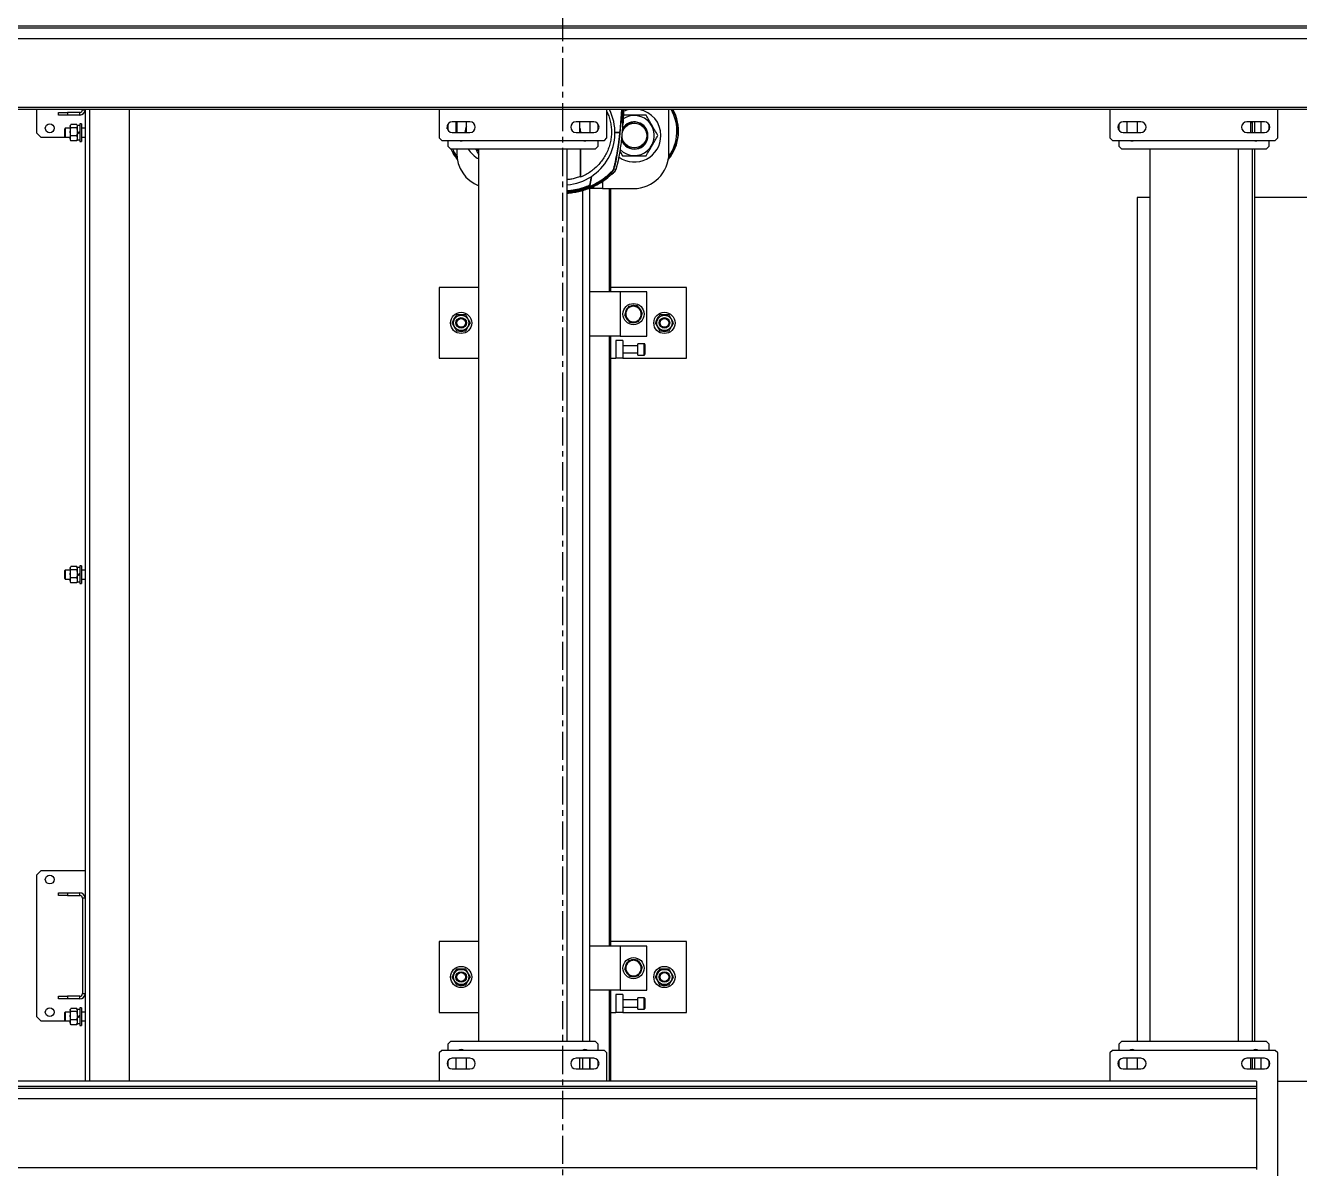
# Model space of a CAD drawing. Header units: millimetres. Extents: x 6622 to 532820, y 3370 to 359312.
# Drawn here: x 458692 to 460134, y 309641 to 310934 of the extents above; entities that cross this region are included whole.
import ezdxf

# ---------------------------------------------------------------- set-up
doc = ezdxf.new("R2010")
doc.units = ezdxf.units.MM
doc.linetypes.add('CENTER', pattern=[50.8, 31.75, -6.35, 6.35, -6.35])

# ---------------------------------------------------------------- blocks, each defined once
blk = doc.blocks.new('A$C6F3A12F4')
at = {"color": 2, "linetype": 'Continuous', "lineweight": 25}
for p, q in [((3691.1, 225), (3691.1, 3475)), ((3693.7, 3475), (3693.7, 225)), ((3705.7, 3475), (3705.7, 225)), ((3783.1, 225), (3783.1, 3475)), ((3785.7, 3475), (3785.7, 225)), ((3885.2, 3403.9), (3885.2, 2633)), ((4885.2, 2659), (4885.2, 3403.9)), ((3817.7, 2659), (3785.7, 2659)), ((3820.7, 2656), (3817.7, 2659)), ((3820.7, 2472), (3820.7, 2656)), ((4853.2, 2659), (4850.2, 2656)), ((4850.2, 2656), (4850.2, 2472)), ((5017.2, 2659), (4853.2, 2659)), ((3799.7, 2644), (3799.7, 2624)), ((3811.7, 2640.1), (3799.7, 2640.1)), ((3808.9, 2649.1), (3802.5, 2649.1)), ((3811.7, 2624), (3811.7, 2644)), ((3827.2, 2649.1), (3820.7, 2649.1)), ((3830.2, 2646.1), (3827.2, 2649.1)), ((3830.2, 2482.1), (3830.2, 2646.1)), ((4843.2, 2649.1), (4840.2, 2646.1)), ((4840.2, 2646.1), (4840.2, 2482.1)), ((4850.2, 2649.1), (4843.2, 2649.1)), ((4859.2, 2644), (4859.2, 2624)), ((4871.2, 2640.1), (4859.2, 2640.1)), ((4868.4, 2649.1), (4862, 2649.1)), ((4871.2, 2624), (4871.2, 2644)), ((3811.7, 2633), (3799.7, 2633)), ((3811.7, 2630.5), (3799.7, 2630.5)), ((3799.7, 2630.1), (3800.7, 2630.1)), ((3799.7, 2628.1), (3811.7, 2628.1)), ((3800.7, 2630.1), (3800.7, 2628.1)), ((3821.1, 2633), (3820.7, 2633)), ((4840.2, 2633), (3830.2, 2633)), ((4840.2, 2630.5), (3830.2, 2630.5)), ((4850.2, 2633), (4849.3, 2633)), ((4871.2, 2633), (4859.2, 2633)), ((4871.2, 2630.5), (4859.2, 2630.5)), ((4859.2, 2628.1), (4871.2, 2628.1)), ((4885.2, 2635), (4890.6, 2635)), ((4885.2, 2635), (4885.2, 1065)), ((4890.6, 1065), (4890.6, 2635)), ((4890.6, 2635), (4893.2, 2635)), ((4893.2, 2635), (4893.2, 1065)), ((4893.2, 2635), (4905.2, 2635)), ((4905.2, 2635), (4905.2, 1065)), ((4905.2, 2635), (4982.6, 2635)), ((4982.6, 1065), (4982.6, 2635)), ((4982.6, 2635), (4985.2, 2635)), ((3830.2, 2614.1), (4840.2, 2614.1)), ((3830.2, 2514.1), (4840.2, 2514.1)), ((3885.2, 2514.1), (3885.2, 2500)), ((3799.7, 2504), (3799.7, 2484)), ((3811.7, 2500.1), (3799.7, 2500.1)), ((3811.7, 2484), (3811.7, 2504)), ((3885.2, 2500), (4840.2, 2500)), ((4859.2, 2504), (4859.2, 2484)), ((4871.2, 2500.1), (4859.2, 2500.1)), ((4859.2, 2500), (4871.2, 2500)), ((4871.2, 2484), (4871.2, 2504)), ((3799.7, 2488.1), (3811.7, 2488.1)), ((3827.2, 2479.1), (3830.2, 2482.1)), ((4840.2, 2482.1), (4843.2, 2479.1)), ((4859.2, 2488.1), (4871.2, 2488.1)), ((3785.7, 2469), (3817.7, 2469)), ((3802.2, 2479.1), (3809.2, 2479.1)), ((3817.7, 2469), (3820.7, 2472)), ((3820.7, 2479.1), (3827.2, 2479.1)), ((4843.2, 2479.1), (4850.2, 2479.1)), ((4850.2, 2472), (4853.2, 2469)), ((4853.2, 2469), (4885.2, 2469)), ((4861.7, 2479.1), (4868.7, 2479.1)), ((3987.2, 1990), (3987.2, 1904)), ((4067.2, 1990), (3987.2, 1990)), ((4067.2, 1918), (4067.2, 1990)), ((4727.2, 1990), (4727.2, 1904)), ((4807.2, 1990), (4727.2, 1990)), ((4807.2, 1918), (4807.2, 1990)), ((3835.2, 1970), (3785.7, 1970)), ((4036.8, 1965), (4036.2, 1965)), ((4036.6, 1963.2), (4036.2, 1963.2)), ((4036.3, 1962.2), (4036.6, 1963.2)), ((4776.7, 1965), (4776.2, 1965)), ((4776.6, 1963.2), (4776.2, 1963.2)), ((4776.3, 1962.2), (4776.6, 1963.2)), ((4042.2, 1945), (3992.2, 1945)), ((3992.2, 1945), (3992.2, 1915)), ((4012.2, 1937.3), (4008, 1934.4)), ((4016.4, 1940.2), (4012.2, 1937.3)), ((4021, 1938), (4016.4, 1940.2)), ((4025.6, 1935.8), (4021, 1938)), ((4042.2, 1915), (4042.2, 1945)), ((4050.7, 1942), (4050.7, 1935)), ((4063.7, 1942), (4050.7, 1942)), ((4063.7, 1935), (4050.7, 1935)), ((4051.7, 1943), (4062.7, 1943)), ((4053.2, 1935), (4053.2, 1918)), ((4061.2, 1918), (4061.2, 1935)), ((4063.7, 1935), (4063.7, 1942)), ((4782.2, 1945), (4732.2, 1945)), ((4732.2, 1945), (4732.2, 1915)), ((4752.2, 1937.3), (4748, 1934.4)), ((4756.4, 1940.2), (4752.2, 1937.3)), ((4761, 1938), (4756.4, 1940.2)), ((4765.6, 1935.8), (4761, 1938)), ((4782.2, 1915), (4782.2, 1945)), ((4790.7, 1942), (4790.7, 1935)), ((4803.7, 1942), (4790.7, 1942)), ((4803.7, 1935), (4790.7, 1935)), ((4791.7, 1943), (4802.7, 1943)), ((4793.2, 1935), (4793.2, 1918)), ((4801.2, 1918), (4801.2, 1935)), ((4803.7, 1935), (4803.7, 1942)), ((3792, 1917.6), (3785.7, 1917.9)), ((3799.7, 1918.2), (3799.7, 1917.4)), ((3801, 1917.6), (3801.1, 1918.1)), ((3833.1, 1914.8), (3838.2, 1917.7)), ((3875.2, 1895), (3875.2, 1930)), ((4008.8, 1924.2), (4013.4, 1922)), ((4013.4, 1922), (4018, 1919.8)), ((4018, 1919.8), (4022.2, 1922.7)), ((4022.2, 1922.7), (4026.4, 1925.6)), ((4026.8, 1930), (4026.1, 1930)), ((4026.6, 1928.2), (4026.2, 1928.2)), ((4026.4, 1927.4), (4026.6, 1928.2)), ((4047.2, 1918), (4047.2, 1910)), ((4047.2, 1918), (4067.2, 1918)), ((4067.2, 1918), (4067.2, 1910)), ((4748.8, 1924.2), (4753.4, 1922)), ((4753.4, 1922), (4758, 1919.8)), ((4758, 1919.8), (4762.2, 1922.7)), ((4762.2, 1922.7), (4766.4, 1925.6)), ((4766.8, 1930), (4766.1, 1930)), ((4766.6, 1928.2), (4766.2, 1928.2)), ((4766.4, 1927.4), (4766.6, 1928.2)), ((4787.2, 1918), (4787.2, 1910)), ((4787.2, 1918), (4807.2, 1918)), ((4807.2, 1918), (4807.2, 1910)), ((3811.7, 1914.8), (3804.2, 1915.5)), ((3811.7, 1915), (3811.7, 1914.7)), ((3812.2, 1914.7), (3811.7, 1914.8)), ((3811.7, 1914.7), (3811.7, 1908.8)), ((3811.7, 1911.8), (3812.2, 1911.7)), ((3812.2, 1911.6), (3811.7, 1911.7)), ((3812.2, 1909.4), (3811.7, 1909.4)), ((3811.7, 1909.4), (3812.2, 1909.4)), ((3817.2, 1914.5), (3812.2, 1915)), ((3812.2, 1915), (3812.2, 1914.6)), ((3814.7, 1914.6), (3812.2, 1914.8)), ((3812.2, 1914.6), (3812.2, 1908.8)), ((3817.2, 1914.1), (3812.2, 1914.6)), ((3853.1, 1910.4), (3843.6, 1912.9)), ((3852.4, 1907.7), (3850.3, 1908.3)), ((3852.6, 1908.1), (3852.4, 1907.7)), ((3852.8, 1908), (3853.1, 1910.3)), ((3853.1, 1910.3), (3853.1, 1910.4)), ((3853.5, 1910.3), (3853.1, 1910.4)), ((3855.6, 1905.7), (3855.8, 1906.2)), ((3856.7, 1908.3), (3856.2, 1908.8)), ((3856.2, 1905.5), (3856.7, 1908.2)), ((3856.7, 1908.2), (3856.7, 1908.3)), ((3857.6, 1903.8), (3859, 1905.5)), ((3858.6, 1905.5), (3857.6, 1904.2)), ((3857.8, 1904.5), (3858.8, 1906.1)), ((3857.8, 1904.5), (3857.8, 1904.5)), ((3858.7, 1905.5), (3858.5, 1905.8)), ((3859, 1905.5), (3861.3, 1902.9)), ((3875.2, 1904), (3992.2, 1904)), ((3992.2, 1915), (3992.2, 1880.2)), ((3992.2, 1915), (4042.2, 1915)), ((4042.2, 1915), (4042.2, 1880.2)), ((4042.2, 1904), (4732.2, 1904)), ((4047.2, 1910), (4067.2, 1910)), ((4067.2, 1904), (4067.2, 1910)), ((4732.2, 1915), (4732.2, 1880.2)), ((4732.2, 1915), (4782.2, 1915)), ((4782.2, 1915), (4782.2, 1880.2)), ((4782.2, 1904), (4885.2, 1904)), ((4787.2, 1910), (4807.2, 1910)), ((4807.2, 1904), (4807.2, 1910)), ((3817.7, 1900), (3785.7, 1900)), ((3809, 1890), (3802.4, 1890)), ((3820.7, 1897), (3817.7, 1900)), ((3820.7, 1713), (3820.7, 1897)), ((3827.2, 1890), (3820.7, 1890)), ((3830.2, 1887), (3827.2, 1890)), ((3867.1, 1895), (3875.2, 1895)), ((3992.2, 1902.7), (3875.2, 1902.7)), ((3875.2, 1895), (3875.2, 1885)), ((4732.2, 1902.7), (4042.2, 1902.7)), ((4885.2, 1902.7), (4782.2, 1902.7)), ((4843.2, 1890), (4840.2, 1887)), ((4850.2, 1890), (4843.2, 1890)), ((4853.2, 1900), (4850.2, 1897)), ((4850.2, 1897), (4850.2, 1713)), ((4885.2, 1900), (4853.2, 1900)), ((4868.5, 1890), (4861.9, 1890)), ((3799.7, 1885), (3799.7, 1865)), ((3811.7, 1881), (3799.7, 1881)), ((3811.7, 1865), (3811.7, 1885)), ((3830.2, 1723), (3830.2, 1887)), ((3861.6, 1882.3), (3871.8, 1880.5)), ((3871.3, 1880.6), (3861.6, 1882.3)), ((3871.8, 1880.5), (3872.5, 1880.3)), ((3872.5, 1880.3), (3871.8, 1880.4)), ((3871.9, 1880.4), (3871.8, 1880.4)), ((3872.6, 1882.7), (3872, 1882.9)), ((3875.2, 1885), (3872.6, 1885)), ((3872.9, 1880.4), (3873.2, 1880.3)), ((3872.9, 1880.3), (3873.4, 1880.2)), ((3873, 1880.5), (3873.9, 1880.6)), ((3874.5, 1879.2), (3873.9, 1879.2)), ((3875.2, 1885), (3875.2, 1878.9)), ((3875.2, 1880.2), (4840.2, 1880.2)), ((4840.2, 1887), (4840.2, 1723)), ((4859.2, 1885), (4859.2, 1865)), ((4871.2, 1881), (4859.2, 1881)), ((4859.2, 1880.2), (4871.2, 1880.2)), ((4871.2, 1865), (4871.2, 1885)), ((3799.7, 1869), (3811.7, 1869)), ((3830.2, 1870), (3862.2, 1870)), ((3861.6, 1870), (3862.2, 1870)), ((4840.2, 1872.8), (3877.2, 1872.8)), ((4850.2, 1872.8), (4849.6, 1872.8)), ((4871.2, 1872.8), (4859.2, 1872.8)), ((4859.2, 1869), (4871.2, 1869)), ((4840.2, 1855), (3830.2, 1855)), ((3799.7, 1745), (3799.7, 1725)), ((3811.7, 1725), (3811.7, 1745)), ((4840.2, 1755), (3830.2, 1755)), ((3987.2, 1755), (3987.2, 1710)), ((4067.2, 1710), (4067.2, 1755)), ((4727.2, 1755), (4727.2, 1710)), ((4807.2, 1710), (4807.2, 1755)), ((4859.2, 1745), (4859.2, 1725)), ((4871.2, 1725), (4871.2, 1745)), ((3811.7, 1741), (3799.7, 1741)), ((3799.7, 1730), (3811.7, 1730)), ((3830.2, 1730), (3835.2, 1730)), ((4036.8, 1735), (4036.2, 1735)), ((4036.6, 1733.2), (4036.2, 1733.2)), ((4036.3, 1732.2), (4036.6, 1733.2)), ((4776.7, 1735), (4776.2, 1735)), ((4776.6, 1733.2), (4776.2, 1733.2)), ((4776.3, 1732.2), (4776.6, 1733.2)), ((4871.2, 1741), (4859.2, 1741)), ((3799.7, 1729), (3811.7, 1729)), ((3802.4, 1720), (3809, 1720)), ((3820.7, 1720), (3827.2, 1720)), ((3827.2, 1720), (3830.2, 1723)), ((4840.2, 1723), (4843.2, 1720)), ((4843.2, 1720), (4850.2, 1720)), ((4859.2, 1729), (4871.2, 1729)), ((4861.9, 1720), (4868.5, 1720)), ((3785.7, 1710), (3817.7, 1710)), ((3817.7, 1710), (3820.7, 1713)), ((3987.2, 1710), (4067.2, 1710)), ((4727.2, 1710), (4807.2, 1710)), ((4850.2, 1713), (4853.2, 1710)), ((4853.2, 1710), (4885.2, 1710)), ((3785.7, 1359.5), (4885.2, 1359.5)), ((3785.7, 1314.5), (4885.2, 1314.5)), ((3785.7, 1309.5), (3786, 1309.5)), ((3785.7, 1306.5), (3786, 1306.5)), ((3786, 1309.5), (4678, 1309.5)), ((3786, 1306.5), (3786, 1309.5)), ((3792, 1303.5), (3789, 1303.5)), ((3789, 1303.5), (3789, 1289.5)), ((3792, 1303.5), (3792, 1289.5)), ((3802, 1305.5), (3802, 1303.5)), ((3802, 1305.5), (3822, 1305.5)), ((3802, 1303.5), (3822, 1303.5)), ((3802.8, 1300), (3802.8, 1293.4)), ((3804.4, 1300.9), (3803.3, 1300.3)), ((3803.9, 1303.5), (3803.9, 1300.9)), ((3812, 1300.9), (3803.9, 1300.9)), ((3806.4, 1300), (3806.4, 1293.4)), ((3807, 1309.5), (3807, 1305.5)), ((3812, 1300.9), (3813.5, 1300.9)), ((3820, 1300.9), (3813.5, 1300.9)), ((3815.5, 1300), (3815.5, 1293.4)), ((3817, 1305.5), (3817, 1309.5)), ((3820.7, 1300.3), (3819.6, 1300.9)), ((3820, 1300.9), (3820, 1303.5)), ((3821.2, 1300), (3821.2, 1293.4)), ((3822, 1303.5), (3822, 1305.5)), ((4302, 1305.5), (4302, 1303.5)), ((4302, 1305.5), (4322, 1305.5)), ((4302, 1303.5), (4322, 1303.5)), ((4302.8, 1300), (4302.8, 1293.4)), ((4304.4, 1300.9), (4303.3, 1300.3)), ((4303.9, 1303.5), (4303.9, 1300.9)), ((4312, 1300.9), (4303.9, 1300.9)), ((4306.4, 1300), (4306.4, 1293.4)), ((4307, 1309.5), (4307, 1305.5)), ((4312, 1300.9), (4313.5, 1300.9)), ((4320, 1300.9), (4313.5, 1300.9)), ((4315.5, 1300), (4315.5, 1293.4)), ((4317, 1305.5), (4317, 1309.5)), ((4320.7, 1300.3), (4319.6, 1300.9)), ((4320, 1300.9), (4320, 1303.5)), ((4321.2, 1300), (4321.2, 1293.4)), ((4322, 1303.5), (4322, 1305.5)), ((4647, 1309.5), (4647, 1259.5)), ((4675, 1303.5), (4672, 1303.5)), ((4672, 1289.5), (4672, 1303.5)), ((4675, 1289.5), (4675, 1303.5)), ((4678, 1309.5), (4678, 1306.5)), ((4678, 1309.5), (4786, 1309.5)), ((4678, 1306.5), (4786, 1306.5)), ((4786, 1309.5), (4885.2, 1309.5)), ((4786, 1306.5), (4786, 1309.5)), ((4792, 1303.5), (4789, 1303.5)), ((4789, 1303.5), (4789, 1289.5)), ((4792, 1303.5), (4792, 1289.5)), ((4802, 1305.5), (4802, 1303.5)), ((4802, 1305.5), (4822, 1305.5)), ((4802, 1303.5), (4822, 1303.5)), ((4802.8, 1300), (4802.8, 1293.4)), ((4804.4, 1300.9), (4803.3, 1300.3)), ((4803.9, 1303.5), (4803.9, 1300.9)), ((4812, 1300.9), (4803.9, 1300.9)), ((4806.4, 1300), (4806.4, 1293.4)), ((4807, 1309.5), (4807, 1305.5)), ((4812, 1300.9), (4813.5, 1300.9)), ((4820, 1300.9), (4813.5, 1300.9)), ((4815.5, 1300), (4815.5, 1293.4)), ((4817, 1305.5), (4817, 1309.5)), ((4820.7, 1300.3), (4819.6, 1300.9)), ((4820, 1300.9), (4820, 1303.5)), ((4821.2, 1300), (4821.2, 1293.4)), ((4822, 1303.5), (4822, 1305.5)), ((3789, 1289.5), (3792, 1289.5)), ((3789, 1279.5), (3789, 1289.5)), ((3792, 1289.5), (3792, 1279.5)), ((3803.3, 1293.1), (3804.4, 1292.5)), ((3804.4, 1292.5), (3814.9, 1292.5)), ((3807, 1292.5), (3807, 1287)), ((3807, 1287), (3807.5, 1286.5)), ((3807, 1287), (3817, 1287)), ((3816.5, 1286.5), (3807.5, 1286.5)), ((3814.9, 1292.5), (3819.6, 1292.5)), ((3816.5, 1286.5), (3817, 1287)), ((3817, 1287), (3817, 1292.5)), ((3817, 1259.5), (3817, 1287)), ((3819.6, 1292.5), (3820.7, 1293.1)), ((4303.3, 1293.1), (4304.4, 1292.5)), ((4304.4, 1292.5), (4314.9, 1292.5)), ((4307, 1292.5), (4307, 1287)), ((4307, 1287), (4307.5, 1286.5)), ((4307, 1287), (4317, 1287)), ((4316.5, 1286.5), (4307.5, 1286.5)), ((4314.9, 1292.5), (4319.6, 1292.5)), ((4316.5, 1286.5), (4317, 1287)), ((4317, 1287), (4317, 1292.5)), ((4319.6, 1292.5), (4320.7, 1293.1)), ((4672, 1289.5), (4675, 1289.5)), ((4672, 1279.5), (4672, 1289.5)), ((4675, 1289.5), (4675, 1279.5)), ((4789, 1289.5), (4792, 1289.5)), ((4789, 1279.5), (4789, 1289.5)), ((4792, 1289.5), (4792, 1279.5)), ((4803.3, 1293.1), (4804.4, 1292.5)), ((4804.4, 1292.5), (4814.9, 1292.5)), ((4807, 1292.5), (4807, 1287)), ((4807, 1287), (4807.5, 1286.5)), ((4807, 1287), (4817, 1287)), ((4816.5, 1286.5), (4807.5, 1286.5)), ((4814.9, 1292.5), (4819.6, 1292.5)), ((4816.5, 1286.5), (4817, 1287)), ((4817, 1287), (4817, 1292.5)), ((4817, 1259.5), (4817, 1287)), ((4819.6, 1292.5), (4820.7, 1293.1)), ((3792, 1279.5), (3789, 1279.5)), ((4675, 1279.5), (4672, 1279.5)), ((4792, 1279.5), (4789, 1279.5)), ((3785.7, 1254.5), (3812, 1254.5)), ((3812, 1254.5), (3817, 1259.5)), ((4647, 1259.5), (4652, 1254.5)), ((4652, 1254.5), (4812, 1254.5)), ((4812, 1254.5), (4817, 1259.5))]:
    blk.add_line(p, q, dxfattribs=at)
at = {"color": 2, "linetype": 'Continuous', "lineweight": 25, "flags": 128}
for points in [[(4036.8, 1965), (4036.6, 1966.9), (4036.3, 1967.9)], [(4776.7, 1965), (4776.6, 1966.9), (4776.3, 1967.9)], [(4036.8, 1735), (4036.6, 1736.9), (4036.3, 1737.9)], [(4776.7, 1735), (4776.6, 1736.9), (4776.3, 1737.9)], [(3807.7, 1719.3), (3803.9, 1719.7), (3802.6, 1719.9)], [(3803.4, 1719.5), (3806, 1719.2), (3806.9, 1719.1)], [(3812, 1300.9), (3811.5, 1301.8), (3811, 1302.6), (3810.5, 1303.5)], [(3812, 1303.5), (3812.5, 1302.6), (3813, 1301.8), (3813.5, 1300.9)], [(4312, 1300.9), (4311.5, 1301.8), (4311, 1302.6), (4310.5, 1303.5)], [(4312, 1303.5), (4312.5, 1302.6), (4313, 1301.8), (4313.5, 1300.9)], [(4812, 1300.9), (4811.5, 1301.8), (4811, 1302.6), (4810.5, 1303.5)], [(4812, 1303.5), (4812.5, 1302.6), (4813, 1301.8), (4813.5, 1300.9)]]:
    blk.add_lwpolyline(points, dxfattribs=at)
at = {"color": 2, "linetype": 'Continuous', "lineweight": 25}
for centre, radius in [((4027.2, 1965), 12), ((4767.2, 1965), 12), ((4027.2, 1965), 8.63), ((4027.2, 1965), 6), ((4027.2, 1965), 5), ((4767.2, 1965), 8.62), ((4767.2, 1965), 6), ((4767.2, 1965), 5), ((3815.2, 1931), 14), ((4017.2, 1930), 12), ((4757.2, 1930), 12), ((4027.2, 1735), 12), ((4767.2, 1735), 12), ((4027.2, 1735), 8.62), ((4027.2, 1735), 6), ((4027.2, 1735), 5), ((4767.2, 1735), 8.62), ((4767.2, 1735), 6), ((4767.2, 1735), 5), ((3807, 1269.5), 5), ((4657, 1269.5), 5), ((4807, 1269.5), 5)]:
    blk.add_circle(centre, radius, dxfattribs=at)
for centre, radius, start, end in [((3805.7, 2644), 6, 0, 180), ((4865.2, 2644), 6, 0, 180), ((3805.7, 2624), 6, 180, 0), ((3815.2, 2634.1), 6, 336.4435, 23.5565), ((4855.2, 2634.1), 6, 146.4427, 213.5573), ((4865.2, 2624), 6, 180, 0), ((3805.7, 2504), 6, 0, 180), ((4865.2, 2504), 6, 0, 180), ((3815.2, 2494.1), 6, 336.4435, 23.5565), ((4855.2, 2494.1), 6, 146.4427, 213.5573), ((3805.7, 2484), 6, 180, 0), ((4865.2, 2484), 6, 180, 0), ((3810.2, 1931), 50, 50.1262, 119.3406), ((3810.2, 1931), 49.7, 50.6919, 119.5236), ((3810.2, 1931), 48.2, 53.6585, 120.5376), ((3815.2, 1931), 30, 90, 169.5247), ((3815.2, 1931), 30, 324.7483, 90), ((3835.2, 1930), 40, 0, 90), ((4027.2, 1965), 9.55, 349.1982, 0), ((4767.2, 1965), 9.55, 349.1982, 0), ((3815.2, 1931), 22.6, 315.042, 213.8777), ((3815.2, 1931), 15.4, 90, 240.1057), ((3815.2, 1931), 15.4, 288.3873, 90), ((4027.2, 1965), 9.55, 221.2996, 256.7088), ((4767.2, 1965), 9.55, 221.2996, 256.7088), ((3815.2, 1931), 15, 90, 244.0172), ((3815.2, 1931), 15, 284.3539, 90), ((4017.2, 1930), 9.55, 165.3637, 203.9741), ((4017.2, 1930), 8.87, 124.3653, 184.3653), ((4017.2, 1930), 9.55, 104.5207, 143.3519), ((4017.2, 1930), 8.87, 64.3653, 124.3653), ((4017.2, 1930), 9.55, 42.9611, 84.8708), ((4017.2, 1930), 8.86, 4.3653, 64.3653), ((4017.2, 1930), 9.55, 0, 24.9691), ((4051.7, 1942), 1, 90, 180), ((4062.7, 1942), 1, 0, 90), ((4757.2, 1930), 9.55, 165.3637, 203.9741), ((4757.2, 1930), 8.87, 124.3653, 184.3653), ((4757.2, 1930), 9.55, 104.5207, 143.3519), ((4757.2, 1930), 8.87, 64.3653, 124.3653), ((4757.2, 1930), 9.55, 42.9611, 84.8708), ((4757.2, 1930), 8.87, 4.3653, 64.3653), ((4757.2, 1930), 9.55, 0, 24.9691), ((4791.7, 1942), 1, 90, 180), ((4802.7, 1942), 1, 0, 90), ((3815.2, 1931), 30, 190.4753, 203.994), ((4017.2, 1930), 8.87, 184.3653, 244.3653), ((4017.2, 1930), 9.55, 224.4516, 265.4367), ((4017.2, 1930), 8.86, 244.3653, 304.3653), ((4017.2, 1930), 9.55, 283.449, 324.061), ((4017.2, 1930), 8.86, 304.3653, 4.3653), ((4017.2, 1930), 9.55, 349.1982, 0), ((4757.2, 1930), 8.87, 184.3653, 244.3653), ((4757.2, 1930), 9.55, 224.4516, 265.4367), ((4757.2, 1930), 8.87, 244.3653, 304.3653), ((4757.2, 1930), 9.55, 283.449, 324.061), ((4757.2, 1930), 8.87, 304.3653, 4.3653), ((4757.2, 1930), 9.55, 349.1982, 0), ((3812.2, 1850), 59, 4.8614, 116.6893), ((3858.9, 1905.3), 0.25, 90, 150.1504), ((3858.9, 1905.3), 0.25, 45.6922, 90), ((3805.7, 1885), 6, 0, 180), ((4865.2, 1885), 6, 0, 180), ((3815.2, 1875), 6, 336.4435, 23.5565), ((4855.2, 1875), 6, 146.4427, 213.5573), ((3805.7, 1865), 6, 180, 0), ((4865.2, 1865), 6, 180, 0), ((3805.7, 1745), 6, 0, 180), ((3815.2, 1769), 22.6, 311.5278, 321.7726), ((3815.2, 1769), 30, 300, 332.1819), ((3835.2, 1770), 40, 270, 337.9757), ((4865.2, 1745), 6, 0, 180), ((3815.2, 1769), 30, 248.9605, 263.3002), ((3815.2, 1735), 6, 336.4435, 23.5565), ((3810.2, 1769), 50, 293.5782, 309.8738), ((3810.2, 1769), 49.7, 293.7203, 309.3081), ((3810.2, 1769), 48.2, 294.5054, 306.3415), ((4027.2, 1735), 9.55, 349.1982, 0), ((4767.2, 1735), 9.55, 349.1982, 0), ((4855.2, 1735), 6, 146.4427, 213.5573), ((3805.7, 1725), 6, 180, 0), ((4027.2, 1735), 9.55, 221.2996, 256.7088), ((4767.2, 1735), 9.55, 221.2996, 256.7088), ((4865.2, 1725), 6, 180, 0), ((3786, 1303.5), 6, 0, 90), ((3786, 1303.5), 3, 0, 90), ((4678, 1303.5), 6, 90, 180), ((4678, 1303.5), 3, 90, 180), ((4786, 1303.5), 6, 0, 90), ((4786, 1303.5), 3, 0, 90)]:
    blk.add_arc(centre, radius, start, end, dxfattribs=at)
for points, knots in [([(4027.2, 1975.4), (4026.4, 1974.9), (4024.8, 1974), (4022.5, 1972.7), (4020.3, 1971.4), (4018.9, 1970.6), (4018.2, 1970.2)], [0, 0, 0, 0, 0.26461, 0.534935, 0.765331, 1, 1, 1, 1]), ([(4036.2, 1970.2), (4035.4, 1970.6), (4033.8, 1971.6), (4031.5, 1972.9), (4029.3, 1974.2), (4027.9, 1975), (4027.2, 1975.4)], [0, 0, 0, 0, 0.26461, 0.534955, 0.76535, 1, 1, 1, 1]), ([(4767.2, 1975.4), (4766.4, 1974.9), (4764.8, 1974), (4762.5, 1972.7), (4760.3, 1971.4), (4758.9, 1970.6), (4758.2, 1970.2)], [0, 0, 0, 0, 0.264624, 0.534963, 0.765354, 1, 1, 1, 1]), ([(4776.2, 1970.2), (4775.4, 1970.6), (4773.8, 1971.6), (4771.5, 1972.9), (4769.3, 1974.2), (4767.9, 1975), (4767.2, 1975.4)], [0, 0, 0, 0, 0.264596, 0.534946, 0.765345, 1, 1, 1, 1]), ([(4018.2, 1970.2), (4018.2, 1969.8), (4018.2, 1968.5), (4018.2, 1966.2), (4018.2, 1963.2), (4018.2, 1961.1), (4018.2, 1959.8)], [0, 0, 0, 0, 0.131003, 0.38054, 0.636178, 1, 1, 1, 1]), ([(4036.2, 1959.8), (4036.2, 1961.1), (4036.2, 1963.2), (4036.2, 1966.2), (4036.2, 1968.4), (4036.2, 1969.8), (4036.2, 1970.2)], [0, 0, 0, 0, 0.363821, 0.613049, 0.868997, 1, 1, 1, 1]), ([(4758.2, 1970.2), (4758.2, 1969.8), (4758.2, 1968.5), (4758.2, 1966.2), (4758.2, 1963.2), (4758.2, 1961.1), (4758.2, 1959.8)], [0, 0, 0, 0, 0.131003, 0.38054, 0.636178, 1, 1, 1, 1]), ([(4776.2, 1959.8), (4776.2, 1961.1), (4776.2, 1963.2), (4776.2, 1966.2), (4776.2, 1968.4), (4776.2, 1969.8), (4776.2, 1970.2)], [0, 0, 0, 0, 0.363821, 0.613049, 0.868997, 1, 1, 1, 1]), ([(3815.2, 1957.6), (3813.2, 1956.4), (3809.2, 1954.1), (3803.2, 1950.6), (3797.5, 1947.3), (3794, 1945.3), (3792.2, 1944.3)], [0, 0, 0, 0, 0.2646141, 0.5349623, 0.7653517, 1, 1, 1, 1]), ([(3838.2, 1944.3), (3836.2, 1945.4), (3832.2, 1947.8), (3826.2, 1951.2), (3820.5, 1954.5), (3817, 1956.5), (3815.2, 1957.6)], [0, 0, 0, 0, 0.2646141, 0.5349623, 0.7653517, 1, 1, 1, 1]), ([(4018.2, 1959.8), (4019, 1959.4), (4020.6, 1958.4), (4022.9, 1957.1), (4025.1, 1955.8), (4026.5, 1955), (4027.2, 1954.6)], [0, 0, 0, 0, 0.26461, 0.534954, 0.76535, 1, 1, 1, 1]), ([(4027.2, 1954.6), (4028, 1955.1), (4029.6, 1956), (4031.9, 1957.3), (4034.1, 1958.6), (4035.5, 1959.4), (4036.2, 1959.8)], [0, 0, 0, 0, 0.26461, 0.534954, 0.76535, 1, 1, 1, 1]), ([(4758.2, 1959.8), (4759, 1959.4), (4760.6, 1958.4), (4762.9, 1957.1), (4765.1, 1955.8), (4766.5, 1955), (4767.2, 1954.6)], [0, 0, 0, 0, 0.264624, 0.534925, 0.765316, 1, 1, 1, 1]), ([(4767.2, 1954.6), (4768, 1955.1), (4769.6, 1956), (4771.9, 1957.3), (4774.1, 1958.6), (4775.5, 1959.4), (4776.2, 1959.8)], [0, 0, 0, 0, 0.2645958, 0.5349454, 0.7653452, 1, 1, 1, 1]), ([(3792.2, 1944.3), (3792.2, 1942.7), (3792.2, 1939.5), (3792.2, 1934.1), (3792.2, 1927.8), (3792.2, 1922.5), (3792.2, 1919.5), (3792.2, 1918.7)], [0, 0, 0, 0, 0.188643, 0.378877, 0.63748, 0.903057, 1, 1, 1, 1]), ([(3838.2, 1917.7), (3838.2, 1918.8), (3838.2, 1922.1), (3838.2, 1927.8), (3838.2, 1934), (3838.2, 1939.5), (3838.2, 1942.7), (3838.2, 1944.3)], [0, 0, 0, 0, 0.129553, 0.379129, 0.634802, 0.816492, 1, 1, 1, 1]), ([(4008, 1934.4), (4008, 1934), (4008.1, 1932.3), (4008.3, 1930.6), (4008.4, 1929.3)], [0, 0, 0, 0, 0.2530658, 1, 1, 1, 1]), ([(4026, 1930.7), (4025.9, 1932), (4025.8, 1933.7), (4025.7, 1935.4), (4025.6, 1935.8)], [0, 0, 0, 0, 0.746934, 1, 1, 1, 1]), ([(4748, 1934.4), (4748, 1934), (4748.1, 1932.3), (4748.3, 1930.6), (4748.4, 1929.3)], [0, 0, 0, 0, 0.253065, 1, 1, 1, 1]), ([(4766, 1930.7), (4765.9, 1932), (4765.8, 1933.7), (4765.7, 1935.4), (4765.6, 1935.8)], [0, 0, 0, 0, 0.746927, 1, 1, 1, 1]), ([(3785.7, 1918.9), (3788, 1918.8), (3792.7, 1918.6), (3797.4, 1918.3), (3799.7, 1918.2)], [0, 0, 0, 0, 0.4992459, 1, 1, 1, 1]), ([(3840.9, 1913.5), (3835.7, 1914.4), (3825.2, 1916.2), (3809.3, 1917.7), (3796.1, 1918.5), (3788.2, 1918.8), (3785.7, 1918.9)], [0, 0, 0, 0, 0.286247, 0.573565, 0.862372, 1, 1, 1, 1]), ([(3799.4, 1917.3), (3799.2, 1917.3), (3798.8, 1917.3), (3797.3, 1917.3), (3795, 1917.4), (3793.1, 1917.5), (3792, 1917.6)], [0, 0, 0, 0, 0.209134, 0.392501, 0.640066, 1, 1, 1, 1]), ([(3802.6, 1918), (3802.4, 1917.9), (3802.1, 1917.8), (3801, 1917.5), (3799.9, 1917.4), (3799.4, 1917.3)], [0, 0, 0, 0, 0.3402937, 0.6696949, 1, 1, 1, 1]), ([(3799.7, 1918.2), (3799.8, 1918.2), (3800, 1918.2), (3800.5, 1918.2), (3800.8, 1918.1), (3801.1, 1918.1)], [0, 0, 0, 0, 0.253374, 0.506583, 1, 1, 1, 1]), ([(3801.1, 1918.1), (3801.4, 1918.1), (3801.8, 1918.1), (3802.3, 1918), (3802.5, 1918), (3802.6, 1918), (3802.6, 1918), (3802.6, 1918)], [0, 0, 0, 0, 0.370021, 0.506523, 0.6439, 0.80413, 1, 1, 1, 1]), ([(4008.4, 1929.3), (4008.5, 1927.7), (4008.6, 1925.9), (4008.7, 1924.3), (4008.8, 1924.2)], [0, 0, 0, 0, 0.973008, 1, 1, 1, 1]), ([(4026.4, 1925.6), (4026.4, 1925.6), (4026.3, 1927.3), (4026.2, 1929), (4026, 1930.7)], [0, 0, 0, 0, 0.0269969, 1, 1, 1, 1]), ([(4748.4, 1929.3), (4748.5, 1927.7), (4748.6, 1925.9), (4748.7, 1924.3), (4748.8, 1924.2)], [0, 0, 0, 0, 0.973005, 1, 1, 1, 1]), ([(4766.4, 1925.6), (4766.4, 1925.6), (4766.3, 1927.3), (4766.2, 1929), (4766, 1930.7)], [0, 0, 0, 0, 0.02699, 1, 1, 1, 1]), ([(3811.7, 1915), (3805.2, 1915.6), (3796.6, 1916.3), (3787.9, 1916.8), (3785.7, 1917)], [0, 0, 0, 0, 0.749639, 1, 1, 1, 1]), ([(3811.7, 1914.7), (3805.2, 1915.3), (3796.6, 1916), (3787.9, 1916.6), (3785.7, 1916.7)], [0, 0, 0, 0, 0.749461, 1, 1, 1, 1]), ([(3788.2, 1900), (3789.8, 1900.7), (3793.2, 1902.2), (3798.9, 1903.8), (3805, 1904.8), (3811.2, 1905.1), (3817.3, 1904.8), (3823.4, 1903.7), (3829.4, 1902), (3835.1, 1899.6), (3840.5, 1896.5), (3845.5, 1892.9), (3850.2, 1888.8), (3854.2, 1884.1), (3857.8, 1879), (3860.4, 1874.3), (3861.7, 1871.2), (3862.2, 1870)], [0, 0, 0, 0, 0.05726, 0.126322, 0.195443, 0.264787, 0.333908, 0.403063, 0.472439, 0.541593, 0.610735, 0.680098, 0.749238, 0.818327, 0.887637, 0.956726, 1, 1, 1, 1]), ([(3817.2, 1914.5), (3817.2, 1914.4), (3817.2, 1914.3), (3817.2, 1914.1), (3817.2, 1914.1)], [0, 0, 0, 0, 0.559996, 1, 1, 1, 1]), ([(3850.3, 1908.8), (3849, 1909.2), (3846.3, 1909.8), (3840.4, 1911), (3832.7, 1912.4), (3824.3, 1913.6), (3819.2, 1914.2), (3817.2, 1914.5)], [0, 0, 0, 0, 0.122749, 0.245757, 0.536009, 0.826616, 1, 1, 1, 1]), ([(3850.3, 1908.3), (3850.3, 1908.3), (3848.9, 1908.4), (3846.3, 1909.5), (3840.4, 1910.4), (3832.7, 1912), (3824.3, 1913.2), (3819.1, 1913.8), (3817.2, 1914.1)], [0, 0, 0, 0, 0.000007, 0.122783, 0.245654, 0.536799, 0.827973, 1, 1, 1, 1]), ([(3843.6, 1912.9), (3843.1, 1913), (3842.3, 1913.2), (3841.3, 1913.4), (3840.9, 1913.5)], [0, 0, 0, 0, 0.596719, 1, 1, 1, 1]), ([(3850.3, 1908.8), (3850.3, 1908.8), (3850.3, 1908.6), (3850.3, 1908.4), (3850.3, 1908.3)], [0, 0, 0, 0, 0.5599978, 1, 1, 1, 1]), ([(3852.6, 1908.1), (3851.4, 1908.4), (3850.3, 1908.7), (3850.3, 1908.8), (3850.3, 1908.8)], [0, 0, 0, 0, 0.999987, 1, 1, 1, 1]), ([(3852.4, 1907.7), (3852.7, 1907.6), (3853.3, 1907.4), (3854.4, 1906.8), (3855.1, 1906.1), (3855.6, 1905.7)], [0, 0, 0, 0, 0.254974, 0.509984, 1, 1, 1, 1]), ([(3855.8, 1906.2), (3855.5, 1906.4), (3855.1, 1906.8), (3854, 1907.6), (3853.2, 1907.9), (3852.6, 1908.1)], [0, 0, 0, 0, 0.2532766, 0.5065126, 1, 1, 1, 1]), ([(3856.7, 1908.2), (3856.1, 1908.7), (3855, 1909.7), (3853.7, 1910.1), (3853.1, 1910.3)], [0, 0, 0, 0, 0.559665, 1, 1, 1, 1]), ([(3856.2, 1908.8), (3855.9, 1909), (3855.2, 1909.5), (3854.2, 1910), (3853.6, 1910.3), (3853.5, 1910.3)], [0, 0, 0, 0, 0.323851, 0.829804, 1, 1, 1, 1]), ([(3872.4, 1881.2), (3870.9, 1884.3), (3868.4, 1889.3), (3864.1, 1895.8), (3860.1, 1901), (3857.1, 1904.1), (3855.6, 1905.7)], [0, 0, 0, 0, 0.3401573, 0.5597758, 0.7807871, 1, 1, 1, 1]), ([(3873, 1880.9), (3871.6, 1884), (3869.1, 1889.1), (3864.6, 1895.8), (3860.4, 1901.3), (3857.3, 1904.6), (3855.8, 1906.2)], [0, 0, 0, 0, 0.329743, 0.555309, 0.782482, 1, 1, 1, 1]), ([(3858.8, 1906.1), (3858.6, 1906.3), (3858.2, 1906.7), (3857.5, 1907.4), (3857, 1908), (3856.7, 1908.3)], [0, 0, 0, 0, 0.2500309, 0.5000539, 1, 1, 1, 1]), ([(3858.8, 1906.1), (3858.7, 1906.1), (3858.5, 1905.8), (3858, 1905.3), (3857.5, 1904.7), (3857.3, 1904.4)], [0, 0, 0, 0, 0.123201, 0.61602, 1, 1, 1, 1]), ([(3857.7, 1904.3), (3857.7, 1904.3), (3857.7, 1904.3), (3857.7, 1904.3), (3857.7, 1904.3), (3857.7, 1904.3)], [0, 0, 0, 0, 0.2582672, 0.5165192, 1, 1, 1, 1]), ([(3859, 1905.5), (3859, 1905.5), (3859, 1905.5), (3858.9, 1905.6), (3858.9, 1905.6), (3858.8, 1905.6), (3858.8, 1905.6), (3858.8, 1905.6), (3858.7, 1905.5), (3858.7, 1905.5), (3858.7, 1905.5), (3858.6, 1905.5)], [0, 0, 0, 0, 0.142818, 0.257373, 0.440393, 0.499521, 0.530338, 0.582415, 0.749706, 0.85609, 1, 1, 1, 1]), ([(3861.3, 1902.9), (3863.3, 1900.4), (3867.2, 1895.4), (3871.9, 1887), (3875.7, 1878.2), (3878.4, 1869), (3879.9, 1861.2), (3880.1, 1856.5), (3880.2, 1855)], [0, 0, 0, 0, 0.182696, 0.365685, 0.547773, 0.730281, 0.913306, 1, 1, 1, 1]), ([(3880.3, 1855), (3880.3, 1855.5), (3880.2, 1858.2), (3879.5, 1863.2), (3878.2, 1869.7), (3876.3, 1876.2), (3873.9, 1882.6), (3870.9, 1888.8), (3867.3, 1894.8), (3864.5, 1899), (3862.8, 1901), (3862.6, 1901.2)], [0, 0, 0, 0, 0.031085, 0.16169, 0.295778, 0.429866, 0.565902, 0.701937, 0.841927, 0.981914, 1, 1, 1, 1]), ([(3871.3, 1880.6), (3871.4, 1880.6), (3871.6, 1880.5), (3871.7, 1880.4), (3871.8, 1880.4)], [0, 0, 0, 0, 0.499998, 1, 1, 1, 1]), ([(3877.5, 1855), (3877.5, 1856.1), (3877.3, 1860), (3876.1, 1866.3), (3874.1, 1873.8), (3872.2, 1878.3), (3871.3, 1880.6)], [0, 0, 0, 0, 0.126884, 0.442428, 0.719909, 1, 1, 1, 1]), ([(3871.8, 1880.5), (3871.9, 1880.5), (3872, 1880.5), (3872.1, 1880.6), (3872.3, 1880.7), (3872.4, 1880.8), (3872.4, 1881), (3872.4, 1881.1), (3872.4, 1881.2), (3872.4, 1881.2)], [0, 0, 0, 0, 0.161839, 0.323849, 0.483679, 0.639017, 0.789771, 0.93826, 1, 1, 1, 1]), ([(3877.9, 1855), (3877.9, 1856.1), (3877.7, 1860), (3876.5, 1866.3), (3874.6, 1873.6), (3872.7, 1878.1), (3871.8, 1880.4)], [0, 0, 0, 0, 0.1281879, 0.4469698, 0.7222319, 1, 1, 1, 1]), ([(3871.8, 1879.9), (3872.2, 1879.1), (3873.1, 1876.8), (3874.5, 1873), (3875.6, 1869), (3876.3, 1866.2), (3876.6, 1864.8), (3876.7, 1864.1), (3876.8, 1863.8), (3876.8, 1863.7), (3876.8, 1863.6), (3876.8, 1863.6), (3876.8, 1863.6), (3876.8, 1863.6), (3876.8, 1863.6), (3876.8, 1863.5), (3876.9, 1863.2), (3877.1, 1862.2), (3877.5, 1859.5), (3877.8, 1856.9), (3877.9, 1855.1), (3877.9, 1855)], [0, 0, 0, 0, 0.095591, 0.286845, 0.478102, 0.573694, 0.621484, 0.645379, 0.657326, 0.660314, 0.661806, 0.662553, 0.662926, 0.66302, 0.663394, 0.664887, 0.670861, 0.694756, 0.790347, 0.991915, 1, 1, 1, 1]), ([(3872.2, 1882.3), (3872.3, 1882.3), (3872.5, 1882.3), (3872.8, 1882.2), (3873.1, 1882.1), (3873.2, 1882.1)], [0, 0, 0, 0, 0.283384, 0.566767, 1, 1, 1, 1]), ([(3878.4, 1855), (3878.4, 1855.9), (3878.2, 1859.4), (3877.1, 1865.5), (3875.2, 1873.1), (3873.3, 1877.9), (3872.3, 1880.4)], [0, 0, 0, 0, 0.104226, 0.403135, 0.7023, 1, 1, 1, 1]), ([(3872.4, 1882.4), (3872.4, 1882.4), (3872.4, 1882.4), (3872.5, 1882.4), (3872.6, 1882.4), (3872.6, 1882.5), (3872.6, 1882.5), (3872.6, 1882.6), (3872.6, 1882.7), (3872.6, 1882.7), (3872.6, 1882.7)], [0, 0, 0, 0, 0.125111, 0.250016, 0.375131, 0.500067, 0.624961, 0.750038, 0.875044, 1, 1, 1, 1]), ([(3873, 1880.9), (3872.9, 1881), (3872.7, 1881.1), (3872.5, 1881.2), (3872.4, 1881.2)], [0, 0, 0, 0, 0.500005, 1, 1, 1, 1]), ([(3872.5, 1880.3), (3872.5, 1880.3), (3872.6, 1880.2), (3872.8, 1880.3), (3872.9, 1880.4), (3873, 1880.6), (3873.1, 1880.7), (3873.1, 1880.9), (3873, 1880.9), (3873, 1880.9)], [0, 0, 0, 0, 0.162086, 0.324342, 0.484427, 0.639965, 0.790732, 0.93927, 1, 1, 1, 1]), ([(3878.6, 1855), (3878.6, 1855.9), (3878.4, 1859.5), (3877.3, 1865.6), (3875.4, 1873.1), (3873.5, 1877.9), (3872.5, 1880.3)], [0, 0, 0, 0, 0.107353, 0.408021, 0.708917, 1, 1, 1, 1]), ([(3873, 1882.1), (3872.9, 1882.2), (3872.8, 1882.5), (3872.7, 1882.7), (3872.6, 1882.7), (3872.6, 1882.7)], [0, 0, 0, 0, 0.272914, 0.63634, 1, 1, 1, 1]), ([(3873.9, 1880.6), (3873.8, 1880.6), (3873.6, 1880.6), (3873.3, 1880.7), (3873.1, 1880.8), (3873.1, 1880.8)], [0, 0, 0, 0, 0.304419, 0.762887, 1, 1, 1, 1]), ([(3873.2, 1882.1), (3873.2, 1882), (3873.3, 1881.9), (3873.6, 1881.4), (3874, 1880.6), (3874.4, 1879.6), (3874.6, 1879), (3874.7, 1878.8)], [0, 0, 0, 0, 0.206824, 0.41322, 0.63052, 0.866832, 1, 1, 1, 1]), ([(3873.2, 1880.3), (3873.2, 1880.3), (3873.3, 1880.3), (3873.3, 1880.3), (3873.4, 1880.3), (3873.4, 1880.2), (3873.4, 1880.2)], [0, 0, 0, 0, 0.2504, 0.499875, 0.750215, 1, 1, 1, 1]), ([(3873.4, 1880.2), (3873.4, 1880.2), (3873.4, 1880.2), (3873.5, 1880.1), (3873.6, 1879.8), (3873.8, 1879.4), (3873.9, 1879.1), (3874, 1879)], [0, 0, 0, 0, 0.125218, 0.250259, 0.499693, 0.749689, 1, 1, 1, 1]), ([(3874.5, 1879.2), (3874.4, 1879.3), (3874.3, 1879.7), (3874.1, 1880.1), (3873.9, 1880.4), (3873.9, 1880.5), (3873.9, 1880.6), (3873.9, 1880.6)], [0, 0, 0, 0, 0.248068, 0.496329, 0.738804, 0.964723, 1, 1, 1, 1]), ([(3874, 1879), (3874.8, 1876.7), (3876.6, 1872), (3878.3, 1864.8), (3879.2, 1859.1), (3879.4, 1855.8), (3879.4, 1855)], [0, 0, 0, 0, 0.299835, 0.601172, 0.902518, 1, 1, 1, 1]), ([(3879.9, 1855), (3879.8, 1856), (3879.7, 1859.8), (3878.6, 1865.7), (3876.9, 1872.8), (3875.3, 1877), (3874.5, 1879.2)], [0, 0, 0, 0, 0.124936, 0.451015, 0.724464, 1, 1, 1, 1]), ([(3874.7, 1878.8), (3875.2, 1877.5), (3876, 1875.6), (3876.5, 1873.6), (3876.6, 1873.1)], [0, 0, 0, 0, 0.710357, 1, 1, 1, 1]), ([(3806, 1869), (3806.1, 1869), (3807.3, 1869.5), (3809.2, 1869.8), (3811, 1869.9), (3811.7, 1870)], [0, 0, 0, 0, 0.051127, 0.635169, 1, 1, 1, 1]), ([(3811.7, 1870), (3811.2, 1870), (3809.7, 1869.9), (3807.8, 1869.6), (3806.4, 1869.1), (3806.2, 1869)], [0, 0, 0, 0, 0.241943, 0.840176, 1, 1, 1, 1]), ([(3861.6, 1870), (3860.7, 1870), (3855.7, 1870), (3846.9, 1870), (3837.4, 1870), (3831.8, 1870), (3830.2, 1870)], [0, 0, 0, 0, 0.093996, 0.469992, 0.845989, 1, 1, 1, 1]), ([(3861.6, 1870), (3862.2, 1868.4), (3863.3, 1865.3), (3864.5, 1860.3), (3865.1, 1856.9), (3865.1, 1855.1), (3865.2, 1855)], [0, 0, 0, 0, 0.325232, 0.650468, 0.987281, 1, 1, 1, 1]), ([(3877.2, 1870.9), (3877.6, 1869.5), (3878.8, 1865.3), (3879.7, 1860), (3879.9, 1856.1), (3879.9, 1855)], [0, 0, 0, 0, 0.2881586, 0.7953667, 1, 1, 1, 1]), ([(3830.2, 1751.1), (3831.1, 1751.6), (3833.4, 1752.9), (3835.6, 1754.2), (3837, 1755)], [0, 0, 0, 0, 0.389977, 1, 1, 1, 1]), ([(4027.2, 1745.4), (4026.4, 1744.9), (4024.8, 1744), (4022.5, 1742.7), (4020.3, 1741.4), (4018.9, 1740.6), (4018.2, 1740.2)], [0, 0, 0, 0, 0.26461, 0.534935, 0.765331, 1, 1, 1, 1]), ([(4036.2, 1740.2), (4035.4, 1740.6), (4033.8, 1741.6), (4031.5, 1742.9), (4029.3, 1744.2), (4027.9, 1745), (4027.2, 1745.4)], [0, 0, 0, 0, 0.26461, 0.534954, 0.76535, 1, 1, 1, 1]), ([(4767.2, 1745.4), (4766.4, 1744.9), (4764.8, 1744), (4762.5, 1742.7), (4760.3, 1741.4), (4758.9, 1740.6), (4758.2, 1740.2)], [0, 0, 0, 0, 0.264624, 0.534963, 0.765354, 1, 1, 1, 1]), ([(4776.2, 1740.2), (4775.4, 1740.6), (4773.8, 1741.6), (4771.5, 1742.9), (4769.3, 1744.2), (4767.9, 1745), (4767.2, 1745.4)], [0, 0, 0, 0, 0.2645958, 0.5349454, 0.7653452, 1, 1, 1, 1]), ([(4018.2, 1740.2), (4018.2, 1739.8), (4018.2, 1738.5), (4018.2, 1736.2), (4018.2, 1733.2), (4018.2, 1731.1), (4018.2, 1729.8)], [0, 0, 0, 0, 0.1310035, 0.3805405, 0.636178, 1, 1, 1, 1]), ([(4036.2, 1729.8), (4036.2, 1731.1), (4036.2, 1733.2), (4036.2, 1736.2), (4036.2, 1738.4), (4036.2, 1739.8), (4036.2, 1740.2)], [0, 0, 0, 0, 0.363821, 0.613048, 0.868997, 1, 1, 1, 1]), ([(4758.2, 1740.2), (4758.2, 1739.8), (4758.2, 1738.5), (4758.2, 1736.2), (4758.2, 1733.2), (4758.2, 1731.1), (4758.2, 1729.8)], [0, 0, 0, 0, 0.1310035, 0.3805405, 0.636178, 1, 1, 1, 1]), ([(4776.2, 1729.8), (4776.2, 1731.1), (4776.2, 1733.2), (4776.2, 1736.2), (4776.2, 1738.4), (4776.2, 1739.8), (4776.2, 1740.2)], [0, 0, 0, 0, 0.363821, 0.613048, 0.868997, 1, 1, 1, 1]), ([(4018.2, 1729.8), (4019, 1729.4), (4020.6, 1728.4), (4022.9, 1727.1), (4025.1, 1725.8), (4026.5, 1725), (4027.2, 1724.6)], [0, 0, 0, 0, 0.26461, 0.534955, 0.76535, 1, 1, 1, 1]), ([(4027.2, 1724.6), (4028, 1725.1), (4029.6, 1726), (4031.9, 1727.3), (4034.1, 1728.6), (4035.5, 1729.4), (4036.2, 1729.8)], [0, 0, 0, 0, 0.26461, 0.534954, 0.76535, 1, 1, 1, 1]), ([(4758.2, 1729.8), (4759, 1729.4), (4760.6, 1728.4), (4762.9, 1727.1), (4765.1, 1725.8), (4766.5, 1725), (4767.2, 1724.6)], [0, 0, 0, 0, 0.264624, 0.534925, 0.765316, 1, 1, 1, 1]), ([(4767.2, 1724.6), (4768, 1725.1), (4769.6, 1726), (4771.9, 1727.3), (4774.1, 1728.6), (4775.5, 1729.4), (4776.2, 1729.8)], [0, 0, 0, 0, 0.2645958, 0.5349454, 0.7653452, 1, 1, 1, 1]), ([(3802.8, 1300), (3803.3, 1300.2), (3804, 1300.7), (3805, 1300.7), (3805.8, 1300.4), (3806.2, 1300.1), (3806.4, 1300)], [0, 0, 0, 0, 0.363588, 0.612785, 0.868701, 1, 1, 1, 1]), ([(3806.4, 1300), (3807.2, 1300.2), (3808.8, 1300.6), (3811.2, 1300.7), (3813.4, 1300.5), (3814.8, 1300.2), (3815.5, 1300)], [0, 0, 0, 0, 0.26459, 0.534945, 0.765327, 1, 1, 1, 1]), ([(3815.5, 1300), (3816, 1300.2), (3817, 1300.6), (3818.5, 1300.7), (3819.9, 1300.5), (3820.7, 1300.2), (3821.2, 1300)], [0, 0, 0, 0, 0.26461, 0.534953, 0.765343, 1, 1, 1, 1]), ([(3821.2, 1300), (3821, 1300.1), (3820.8, 1300.2), (3820.7, 1300.3), (3820.7, 1300.3)], [0, 0, 0, 0, 0.908538, 1, 1, 1, 1]), ([(4302.8, 1300), (4303.3, 1300.2), (4304, 1300.7), (4305, 1300.7), (4305.8, 1300.4), (4306.2, 1300.1), (4306.4, 1300)], [0, 0, 0, 0, 0.363594, 0.612798, 0.868702, 1, 1, 1, 1]), ([(4306.4, 1300), (4307.2, 1300.2), (4308.8, 1300.6), (4311.2, 1300.7), (4313.4, 1300.5), (4314.8, 1300.2), (4315.5, 1300)], [0, 0, 0, 0, 0.264621, 0.534957, 0.76537, 1, 1, 1, 1]), ([(4315.5, 1300), (4316, 1300.2), (4317, 1300.6), (4318.5, 1300.7), (4319.9, 1300.5), (4320.7, 1300.2), (4321.2, 1300)], [0, 0, 0, 0, 0.264617, 0.534952, 0.765335, 1, 1, 1, 1]), ([(4321.2, 1300), (4321, 1300.1), (4320.8, 1300.2), (4320.7, 1300.3), (4320.7, 1300.3)], [0, 0, 0, 0, 0.908544, 1, 1, 1, 1]), ([(4802.8, 1300), (4803.3, 1300.2), (4804, 1300.7), (4805, 1300.7), (4805.8, 1300.4), (4806.2, 1300.1), (4806.4, 1300)], [0, 0, 0, 0, 0.363594, 0.612798, 0.868702, 1, 1, 1, 1]), ([(4806.4, 1300), (4807.2, 1300.2), (4808.8, 1300.6), (4811.2, 1300.7), (4813.4, 1300.5), (4814.8, 1300.2), (4815.5, 1300)], [0, 0, 0, 0, 0.264621, 0.534957, 0.76537, 1, 1, 1, 1]), ([(4815.5, 1300), (4816, 1300.2), (4817, 1300.6), (4818.5, 1300.7), (4819.9, 1300.5), (4820.7, 1300.2), (4821.2, 1300)], [0, 0, 0, 0, 0.264617, 0.534952, 0.765335, 1, 1, 1, 1]), ([(4821.2, 1300), (4821, 1300.1), (4820.8, 1300.2), (4820.7, 1300.3), (4820.7, 1300.3)], [0, 0, 0, 0, 0.908544, 1, 1, 1, 1]), ([(3806.4, 1293.4), (3806.2, 1293.3), (3805.8, 1293), (3805, 1292.7), (3804, 1292.7), (3803.3, 1293.2), (3802.8, 1293.4)], [0, 0, 0, 0, 0.131298, 0.380797, 0.636411, 1, 1, 1, 1]), ([(3815.5, 1293.4), (3814.7, 1293.2), (3813.1, 1292.8), (3810.7, 1292.7), (3808.5, 1292.9), (3807.1, 1293.2), (3806.4, 1293.4)], [0, 0, 0, 0, 0.264614, 0.534944, 0.765352, 1, 1, 1, 1]), ([(3821.2, 1293.4), (3820.7, 1293.2), (3819.7, 1292.8), (3818.2, 1292.7), (3816.8, 1292.9), (3816, 1293.2), (3815.5, 1293.4)], [0, 0, 0, 0, 0.264609, 0.534953, 0.765343, 1, 1, 1, 1]), ([(3820.7, 1293.1), (3820.7, 1293.1), (3820.8, 1293.2), (3821, 1293.3), (3821.2, 1293.4)], [0, 0, 0, 0, 0.0914197, 1, 1, 1, 1]), ([(4306.4, 1293.4), (4306.2, 1293.3), (4305.8, 1293), (4305, 1292.7), (4304, 1292.7), (4303.3, 1293.2), (4302.8, 1293.4)], [0, 0, 0, 0, 0.131297, 0.380793, 0.636405, 1, 1, 1, 1]), ([(4315.5, 1293.4), (4314.7, 1293.2), (4313.1, 1292.8), (4310.7, 1292.7), (4308.5, 1292.9), (4307.1, 1293.2), (4306.4, 1293.4)], [0, 0, 0, 0, 0.264571, 0.534958, 0.765322, 1, 1, 1, 1]), ([(4321.2, 1293.4), (4320.7, 1293.2), (4319.7, 1292.8), (4318.2, 1292.7), (4316.8, 1292.9), (4316, 1293.2), (4315.5, 1293.4)], [0, 0, 0, 0, 0.264616, 0.534952, 0.765335, 1, 1, 1, 1]), ([(4320.7, 1293.1), (4320.7, 1293.1), (4320.8, 1293.2), (4321, 1293.3), (4321.2, 1293.4)], [0, 0, 0, 0, 0.091414, 1, 1, 1, 1]), ([(4806.4, 1293.4), (4806.2, 1293.3), (4805.8, 1293), (4805, 1292.7), (4804, 1292.7), (4803.3, 1293.2), (4802.8, 1293.4)], [0, 0, 0, 0, 0.131297, 0.380793, 0.636405, 1, 1, 1, 1]), ([(4815.5, 1293.4), (4814.7, 1293.2), (4813.1, 1292.8), (4810.7, 1292.7), (4808.5, 1292.9), (4807.1, 1293.2), (4806.4, 1293.4)], [0, 0, 0, 0, 0.264571, 0.534958, 0.765322, 1, 1, 1, 1]), ([(4821.2, 1293.4), (4820.7, 1293.2), (4819.7, 1292.8), (4818.2, 1292.7), (4816.8, 1292.9), (4816, 1293.2), (4815.5, 1293.4)], [0, 0, 0, 0, 0.264616, 0.534952, 0.765335, 1, 1, 1, 1]), ([(4820.7, 1293.1), (4820.7, 1293.1), (4820.8, 1293.2), (4821, 1293.3), (4821.2, 1293.4)], [0, 0, 0, 0, 0.091414, 1, 1, 1, 1])]:
    blk.add_open_spline(points, degree=3, knots=knots, dxfattribs=at)

msp = doc.modelspace()

# ---------------------------------------------------------------- linework, layer by layer
at = {"color": 1, "linetype": 'CENTER'}
msp.add_line((459300, 268650.975), (459300, 314810.514), dxfattribs=at)

# ---------------------------------------------------------------- block references
at = {"color": 0, "rotation": 270}
msp.add_blockref('A$C6F3A12F4', (457450, 314625.198), dxfattribs=at)

doc.saveas('drawing.dxf')
